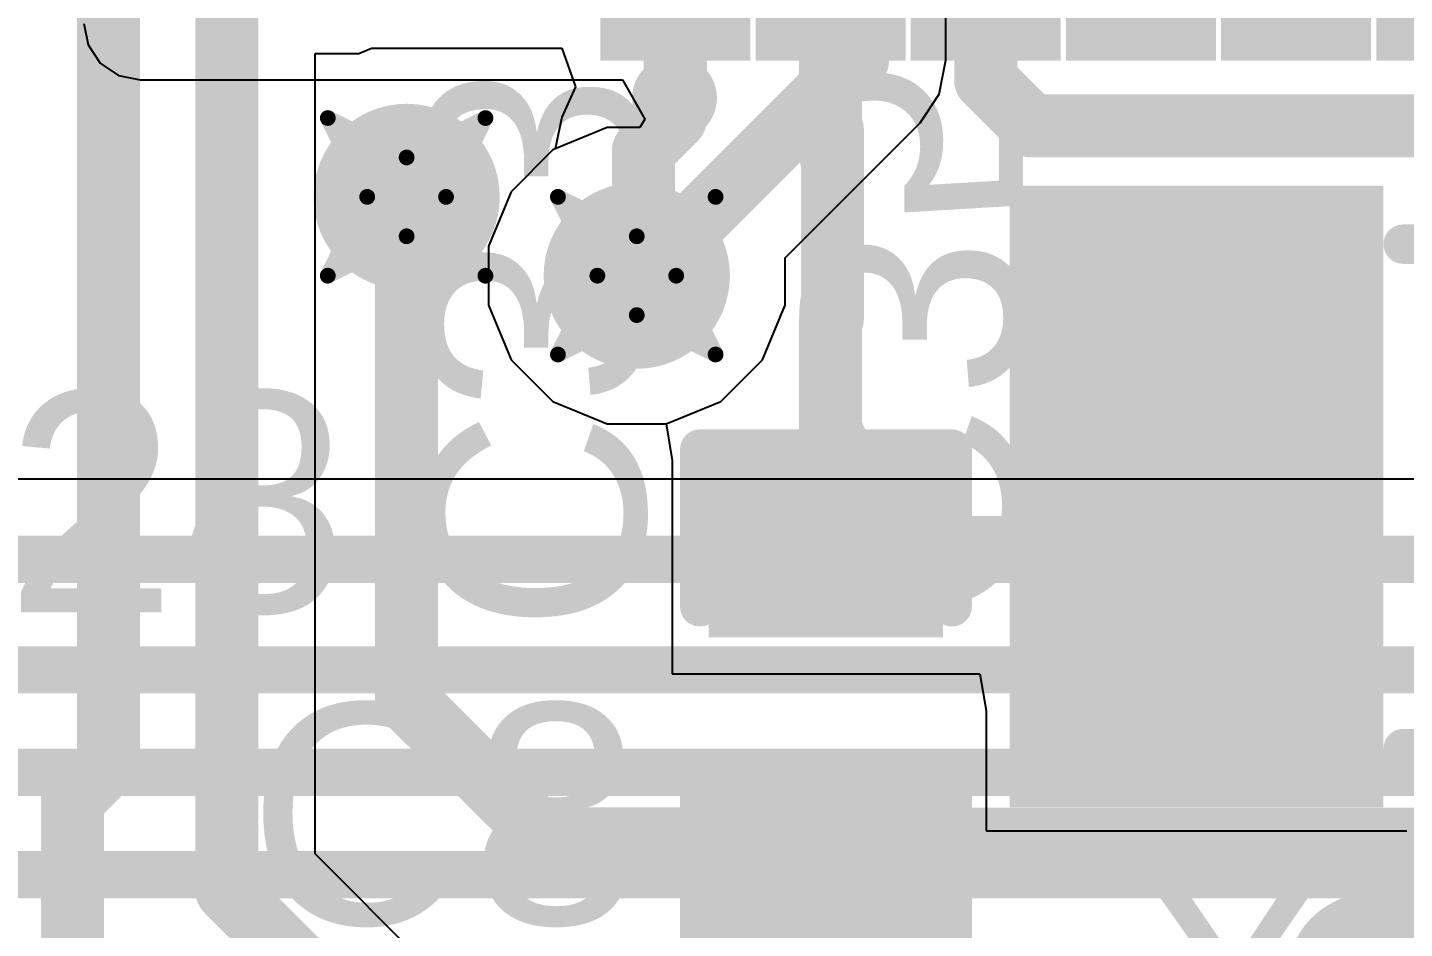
# Model space of a CAD drawing. Header units: inches. Extents: x -8 to 384, y -12 to 64.
# Drawn here: x 5.988 to 10.423, y 15.067 to 17.97 of the extents above; entities that cross this region are included whole.
import ezdxf

# ---------------------------------------------------------------- set-up
doc = ezdxf.new("R2010")
doc.units = ezdxf.units.IN
for name, color, linetype in [('Board_outline', 216, 'Continuous'), ('Bottom Layer', 5, 'Continuous'), ('Bottom Overlay', 54, 'Continuous'), ('Drill Drawing', 1, 'Continuous'), ('Top Layer', 1, 'Continuous'), ('Top Overlay', 2, 'Continuous'), ('Top Paste', 8, 'Continuous'), ('Top Solder', 216, 'Continuous'), ('Via Holes', 16, 'Continuous')]:
    doc.layers.add(name, color=color, linetype=linetype)
doc.styles.add('Arial', font='', dxfattribs={"height": 0.2})
doc.styles.add('Arial_Bold', font='', dxfattribs={"height": 0.2})
doc.styles.get('Arial').set_extended_font_data('Arial')
doc.styles.get('Arial_Bold').set_extended_font_data('Arial', bold=True)

# ---------------------------------------------------------------- blocks, each defined once
blk = doc.blocks.new('X321532768KGD2SI_26')
at = {"layer": 'Top Layer'}
for points in [[(-1.75, 0.9), (-0.75, 0.9), (-0.75, -0.9), (-1.75, -0.9)], [(0.75, 0.9), (1.75, 0.9), (1.75, -0.9), (0.75, -0.9)]]:
    blk.add_hatch(color=1, dxfattribs=at).paths.add_polyline_path(points)
at = {"layer": 'Top Paste'}
for points in [[(-1.75, 0.9), (-0.75, 0.9), (-0.75, -0.9), (-1.75, -0.9)], [(0.75, 0.9), (1.75, 0.9), (1.75, -0.9), (0.75, -0.9)]]:
    blk.add_hatch(color=8, dxfattribs=at).paths.add_polyline_path(points)
at = {"layer": 'Top Solder'}
for points in [[(-1.8516, 1.0016), (-0.6484, 1.0016), (-0.6484, -1.0016), (-1.8516, -1.0016)], [(0.6484, 1.0016), (1.8516, 1.0016), (1.8516, -1.0016), (0.6484, -1.0016)]]:
    blk.add_hatch(color=216, dxfattribs=at).paths.add_polyline_path(points)
at = {"layer": 'Top Overlay'}
for points in [[(-0.5842, 0.8128, 0.127, 0.127, 0), (0.5842, 0.8128, 0.127, 0.127, 0)], [(-0.5842, -0.8128, 0.127, 0.127, 0), (0.5842, -0.8128, 0.127, 0.127, 0)]]:
    blk.add_lwpolyline(points, format="xyseb", dxfattribs=at)
for points in [[(-0.6159, 0.8128, 0.0635, 0.0635, 1), (-0.5524, 0.8128, 0.0635, 0.0635, 1)], [(0.5524, 0.8128, 0.0635, 0.0635, 1), (0.6159, 0.8128, 0.0635, 0.0635, 1)], [(-0.6159, -0.8128, 0.0635, 0.0635, 1), (-0.5524, -0.8128, 0.0635, 0.0635, 1)], [(0.5524, -0.8128, 0.0635, 0.0635, 1), (0.6159, -0.8128, 0.0635, 0.0635, 1)]]:
    blk.add_lwpolyline(points, format="xyseb", close=True, dxfattribs=at)
blk = doc.blocks.new('32_QFN_44')
at = {"layer": 'Top Layer'}
for points in [[(-2.8001, 1.6101), (-2.8001, 1.8901), (-2.1001, 1.8901), (-2.1001, 1.6101)], [(-2.8001, 1.1099), (-2.8001, 1.3899), (-2.1001, 1.3899), (-2.1001, 1.1099)], [(-2.8001, 0.6101), (-2.8001, 0.8901), (-2.1001, 0.8901), (-2.1001, 0.6101)], [(-2.8001, 0.1099), (-2.8001, 0.3899), (-2.1001, 0.3899), (-2.1001, 0.1099)], [(-2.8001, -0.3899), (-2.8001, -0.1099), (-2.1001, -0.1099), (-2.1001, -0.3899)]]:
    blk.add_hatch(color=1, dxfattribs=at).paths.add_polyline_path(points)
at = {"layer": 'Top Paste'}
for points in [[(-2.8001, 1.6101), (-2.8001, 1.8901), (-2.1001, 1.8901), (-2.1001, 1.6101)], [(-2.8001, 1.1099), (-2.8001, 1.3899), (-2.1001, 1.3899), (-2.1001, 1.1099)], [(-2.8001, 0.6101), (-2.8001, 0.8901), (-2.1001, 0.8901), (-2.1001, 0.6101)], [(-2.8001, 0.1099), (-2.8001, 0.3899), (-2.1001, 0.3899), (-2.1001, 0.1099)], [(-2.8001, -0.3899), (-2.8001, -0.1099), (-2.1001, -0.1099), (-2.1001, -0.3899)]]:
    blk.add_hatch(color=8, dxfattribs=at).paths.add_polyline_path(points)
at = {"layer": 'Top Solder'}
for points in [[(-2.9017, 1.5085), (-2.9017, 1.9917), (-1.9985, 1.9917), (-1.9985, 1.5085)], [(-2.9017, 1.0083), (-2.9017, 1.4915), (-1.9985, 1.4915), (-1.9985, 1.0083)], [(-2.9017, 0.5085), (-2.9017, 0.9917), (-1.9985, 0.9917), (-1.9985, 0.5085)], [(-2.9017, 0.0083), (-2.9017, 0.4915), (-1.9985, 0.4915), (-1.9985, 0.0083)], [(-2.9017, -0.4915), (-2.9017, -0.0083), (-1.9985, -0.0083), (-1.9985, -0.4915)], [(-2.9017, -0.9917), (-2.9017, -0.5085), (-1.9985, -0.5085), (-1.9985, -0.9917)]]:
    blk.add_hatch(color=216, dxfattribs=at).paths.add_polyline_path(points)
at = {"layer": 'Top Overlay'}
for points in [[(-2.9495, 1.7526, 0.127, 0.127, 1), (-3.0957, 1.7526, 0.127, 0.127, 1)], [(-3.1275, 1.7526, 0.0635, 0.0635, 1), (-3.064, 1.7526, 0.0635, 0.0635, 1)], [(-2.9812, 1.7526, 0.0635, 0.0635, 1), (-2.9177, 1.7526, 0.0635, 0.0635, 1)]]:
    blk.add_lwpolyline(points, format="xyseb", close=True, dxfattribs=at)
blk = doc.blocks.new('C___0402_103')
at = {"layer": 'Top Layer'}
for points in [[(-0.6985, -0.3175), (-0.6985, 0.3175), (-0.2413, 0.3175), (-0.2413, -0.3175)], [(0.2413, -0.3175), (0.2413, 0.3175), (0.6985, 0.3175), (0.6985, -0.3175)]]:
    blk.add_hatch(color=1, dxfattribs=at).paths.add_polyline_path(points)
at = {"layer": 'Top Paste'}
for points in [[(-0.6985, -0.3175), (-0.6985, 0.3175), (-0.2413, 0.3175), (-0.2413, -0.3175)], [(0.2413, -0.3175), (0.2413, 0.3175), (0.6985, 0.3175), (0.6985, -0.3175)]]:
    blk.add_hatch(color=8, dxfattribs=at).paths.add_polyline_path(points)
at = {"layer": 'Top Solder'}
for points in [[(-0.7585, -0.3775), (-0.7585, 0.3775), (-0.1813, 0.3775), (-0.1813, -0.3775)], [(0.1813, -0.3775), (0.1813, 0.3775), (0.7585, 0.3775), (0.7585, -0.3775)]]:
    blk.add_hatch(color=216, dxfattribs=at).paths.add_polyline_path(points)
at = {"layer": 'Top Overlay'}
for points in [[(-0.7874, 0.4064, 0.127, 0.127, 0), (-0.2794, 0.4064, 0.127, 0.127, 0)], [(-0.7874, 0.4064, 0.127, 0.127, 0), (-0.7874, -0.4064, 0.127, 0.127, 0)], [(0.2794, 0.4064, 0.127, 0.127, 0), (0.7874, 0.4064, 0.127, 0.127, 0)], [(0.7874, 0.4064, 0.127, 0.127, 0), (0.7874, -0.4064, 0.127, 0.127, 0)], [(-0.7874, -0.4064, 0.127, 0.127, 0), (-0.2794, -0.4064, 0.127, 0.127, 0)], [(0.2794, -0.4064, 0.127, 0.127, 0), (0.7874, -0.4064, 0.127, 0.127, 0)]]:
    blk.add_lwpolyline(points, format="xyseb", dxfattribs=at)
for points in [[(-0.8191, 0.4064, 0.0635, 0.0635, 1), (-0.7556, 0.4064, 0.0635, 0.0635, 1)], [(-0.8191, 0.4064, 0.0635, 0.0635, 1), (-0.7556, 0.4064, 0.0635, 0.0635, 1)], [(-0.3111, 0.4064, 0.0635, 0.0635, 1), (-0.2477, 0.4064, 0.0635, 0.0635, 1)], [(0.2477, 0.4064, 0.0635, 0.0635, 1), (0.3111, 0.4064, 0.0635, 0.0635, 1)], [(0.7556, 0.4064, 0.0635, 0.0635, 1), (0.8191, 0.4064, 0.0635, 0.0635, 1)], [(0.7556, 0.4064, 0.0635, 0.0635, 1), (0.8191, 0.4064, 0.0635, 0.0635, 1)], [(-0.8191, -0.4064, 0.0635, 0.0635, 1), (-0.7556, -0.4064, 0.0635, 0.0635, 1)], [(-0.8191, -0.4064, 0.0635, 0.0635, 1), (-0.7556, -0.4064, 0.0635, 0.0635, 1)], [(-0.3111, -0.4064, 0.0635, 0.0635, 1), (-0.2477, -0.4064, 0.0635, 0.0635, 1)], [(0.2477, -0.4064, 0.0635, 0.0635, 1), (0.3111, -0.4064, 0.0635, 0.0635, 1)], [(0.7556, -0.4064, 0.0635, 0.0635, 1), (0.8191, -0.4064, 0.0635, 0.0635, 1)], [(0.7556, -0.4064, 0.0635, 0.0635, 1), (0.8191, -0.4064, 0.0635, 0.0635, 1)]]:
    blk.add_lwpolyline(points, format="xyseb", close=True, dxfattribs=at)

msp = doc.modelspace()

# ---------------------------------------------------------------- hatches: boundary and pattern name
at = {"layer": 'Bottom Layer'}
h = msp.add_hatch(color=5, dxfattribs=at)
edge = h.paths.add_edge_path()
edge.add_arc((7.2088, 17.4244), 0.3, 0, 360)
h = msp.add_hatch(color=5, dxfattribs=at)
edge = h.paths.add_edge_path()
edge.add_arc((7.9502, 17.1704), 0.3, 0, 360)
at = {"layer": 'Top Layer'}
h = msp.add_hatch(color=1, dxfattribs=at)
edge = h.paths.add_edge_path()
edge.add_arc((7.2088, 17.4244), 0.3, 0, 360)
h = msp.add_hatch(color=1, dxfattribs=at)
edge = h.paths.add_edge_path()
edge.add_arc((7.9502, 17.1704), 0.3, 0, 360)
at = {"layer": 'Via Holes'}
h = msp.add_hatch(color=7, dxfattribs=at)
edge = h.paths.add_edge_path()
edge.add_arc((7.2088, 17.4244), 0.15, 0, 360)
h = msp.add_hatch(color=7, dxfattribs=at)
edge = h.paths.add_edge_path()
edge.add_arc((7.9502, 17.1704), 0.15, 0, 360)

# ---------------------------------------------------------------- linework, layer by layer
at = {"layer": 'Board_outline'}
msp.add_lwpolyline([(37.5368, 13.3604, 0.254, 0.254, 1), (-7.4632, 13.3604, 0.254, 0.254, 1)], format="xyseb", close=True, dxfattribs=at)
at = {"layer": 'Bottom Layer'}
for p, q in [((8.9463, 17.8646), (8.9463, 18.2118)), ((6.1687, 17.9832), (6.1825, 17.9138)), ((6.1825, 17.9138), (6.2218, 17.855)), ((6.2218, 17.855), (6.2806, 17.8157)), ((8.9246, 17.7556), (8.9463, 17.8646)), ((8.9463, 17.8646), (8.9463, 17.8646)), ((6.2806, 17.8157), (6.35, 17.8019)), ((6.35, 17.8019), (7.9043, 17.8019)), ((7.9043, 17.8019), (7.9762, 17.6749)), ((8.8628, 17.6632), (8.9246, 17.7556)), ((7.9762, 17.6749), (7.9602, 17.6482)), ((8.428, 17.2283), (8.8628, 17.6632)), ((8.8628, 17.6632), (8.8628, 17.6632)), ((7.8552, 17.6482), (7.6795, 17.5755)), ((7.9602, 17.6482), (7.8552, 17.6482)), ((7.6795, 17.5755), (7.5451, 17.4411)), ((7.5451, 17.4411), (7.4724, 17.2654)), ((7.4724, 17.2654), (7.4724, 17.0754)), ((8.428, 17.0754), (8.428, 17.2283)), ((7.4724, 17.0754), (7.5451, 16.8997)), ((8.3553, 16.8997), (8.428, 17.0754)), ((7.5451, 16.8997), (7.6795, 16.7653)), ((8.2209, 16.7653), (8.3553, 16.8997)), ((7.6795, 16.7653), (7.8552, 16.6926)), ((8.0452, 16.6926), (8.2209, 16.7653)), ((7.8552, 16.6926), (8.0452, 16.6926)), ((11.7799, 16.515), (3.7592, 16.515))]:
    msp.add_line(p, q, dxfattribs=at)
for points in [[(8.6614, 17.8646, 0.2032, 0.2032, 0), (8.6614, 18.6182, 0.2032, 0.2032, 0)], [(7.9502, 17.1534, 0.2032, 0.2032, 0), (8.6614, 17.8646, 0.2032, 0.2032, 0)], [(7.9502, 17.145, 0.2032, 0.2032, 0), (7.9502, 17.1534, 0.2032, 0.2032, 0)], [(3.7592, 16.256, 0.1524, 0.1524, 0), (11.8872, 16.256, 0.1524, 0.1524, 0)], [(3.8706, 15.9004, 0.1524, 0.1524, 0), (12.2174, 15.9004, 0.1524, 0.1524, 0)], [(4.0074, 15.5702, 0.1524, 0.1524, 0), (12.446, 15.5702, 0.1524, 0.1524, 0)], [(4.1441, 15.24, 0.1524, 0.1524, 0), (12.9032, 15.24, 0.1524, 0.1524, 0)]]:
    msp.add_lwpolyline(points, format="xyseb", dxfattribs=at)
for points in [[(8.6106, 17.8646, 0.1016, 0.1016, 1), (8.7122, 17.8646, 0.1016, 0.1016, 1)], [(8.6106, 17.8646, 0.1016, 0.1016, 1), (8.7122, 17.8646, 0.1016, 0.1016, 1)], [(7.8994, 17.1534, 0.1016, 0.1016, 1), (8.001, 17.1534, 0.1016, 0.1016, 1)], [(7.8994, 17.1534, 0.1016, 0.1016, 1), (8.001, 17.1534, 0.1016, 0.1016, 1)], [(7.8994, 17.145, 0.1016, 0.1016, 1), (8.001, 17.145, 0.1016, 0.1016, 1)]]:
    msp.add_lwpolyline(points, format="xyseb", close=True, dxfattribs=at)
at = {"layer": 'Drill Drawing'}
for points in [[(6.9548, 17.6784, 0.0508, 0.0508, 0), (7.2088, 17.5514, 0.0508, 0.0508, 0)], [(6.9548, 17.6784, 0.0508, 0.0508, 0), (7.0818, 17.4244, 0.0508, 0.0508, 0)], [(7.2088, 17.5514, 0.0508, 0.0508, 0), (7.4628, 17.6784, 0.0508, 0.0508, 0)], [(7.3358, 17.4244, 0.0508, 0.0508, 0), (7.4628, 17.6784, 0.0508, 0.0508, 0)], [(6.9548, 17.1704, 0.0508, 0.0508, 0), (7.0818, 17.4244, 0.0508, 0.0508, 0)], [(7.3358, 17.4244, 0.0508, 0.0508, 0), (7.4628, 17.1704, 0.0508, 0.0508, 0)], [(7.6962, 17.4244, 0.0508, 0.0508, 0), (7.9502, 17.2974, 0.0508, 0.0508, 0)], [(7.6962, 17.4244, 0.0508, 0.0508, 0), (7.8232, 17.1704, 0.0508, 0.0508, 0)], [(7.9502, 17.2974, 0.0508, 0.0508, 0), (8.2042, 17.4244, 0.0508, 0.0508, 0)], [(8.0772, 17.1704, 0.0508, 0.0508, 0), (8.2042, 17.4244, 0.0508, 0.0508, 0)], [(6.9548, 17.1704, 0.0508, 0.0508, 0), (7.2088, 17.2974, 0.0508, 0.0508, 0)], [(7.2088, 17.2974, 0.0508, 0.0508, 0), (7.4628, 17.1704, 0.0508, 0.0508, 0)], [(7.6962, 16.9164, 0.0508, 0.0508, 0), (7.8232, 17.1704, 0.0508, 0.0508, 0)], [(8.0772, 17.1704, 0.0508, 0.0508, 0), (8.2042, 16.9164, 0.0508, 0.0508, 0)], [(7.6962, 16.9164, 0.0508, 0.0508, 0), (7.9502, 17.0434, 0.0508, 0.0508, 0)], [(7.9502, 17.0434, 0.0508, 0.0508, 0), (8.2042, 16.9164, 0.0508, 0.0508, 0)]]:
    msp.add_lwpolyline(points, format="xyseb", dxfattribs=at)
for points in [[(6.9421, 17.6784, 0.0254, 0.0254, 1), (6.9675, 17.6784, 0.0254, 0.0254, 1)], [(6.9421, 17.6784, 0.0254, 0.0254, 1), (6.9675, 17.6784, 0.0254, 0.0254, 1)], [(7.4501, 17.6784, 0.0254, 0.0254, 1), (7.4755, 17.6784, 0.0254, 0.0254, 1)], [(7.4501, 17.6784, 0.0254, 0.0254, 1), (7.4755, 17.6784, 0.0254, 0.0254, 1)], [(7.1961, 17.5514, 0.0254, 0.0254, 1), (7.2215, 17.5514, 0.0254, 0.0254, 1)], [(7.1961, 17.5514, 0.0254, 0.0254, 1), (7.2215, 17.5514, 0.0254, 0.0254, 1)], [(7.0691, 17.4244, 0.0254, 0.0254, 1), (7.0945, 17.4244, 0.0254, 0.0254, 1)], [(7.0691, 17.4244, 0.0254, 0.0254, 1), (7.0945, 17.4244, 0.0254, 0.0254, 1)], [(7.3231, 17.4244, 0.0254, 0.0254, 1), (7.3485, 17.4244, 0.0254, 0.0254, 1)], [(7.3231, 17.4244, 0.0254, 0.0254, 1), (7.3485, 17.4244, 0.0254, 0.0254, 1)], [(7.6835, 17.4244, 0.0254, 0.0254, 1), (7.7089, 17.4244, 0.0254, 0.0254, 1)], [(7.6835, 17.4244, 0.0254, 0.0254, 1), (7.7089, 17.4244, 0.0254, 0.0254, 1)], [(8.1915, 17.4244, 0.0254, 0.0254, 1), (8.2169, 17.4244, 0.0254, 0.0254, 1)], [(8.1915, 17.4244, 0.0254, 0.0254, 1), (8.2169, 17.4244, 0.0254, 0.0254, 1)], [(7.1961, 17.2974, 0.0254, 0.0254, 1), (7.2215, 17.2974, 0.0254, 0.0254, 1)], [(7.1961, 17.2974, 0.0254, 0.0254, 1), (7.2215, 17.2974, 0.0254, 0.0254, 1)], [(7.9375, 17.2974, 0.0254, 0.0254, 1), (7.9629, 17.2974, 0.0254, 0.0254, 1)], [(7.9375, 17.2974, 0.0254, 0.0254, 1), (7.9629, 17.2974, 0.0254, 0.0254, 1)], [(6.9421, 17.1704, 0.0254, 0.0254, 1), (6.9675, 17.1704, 0.0254, 0.0254, 1)], [(6.9421, 17.1704, 0.0254, 0.0254, 1), (6.9675, 17.1704, 0.0254, 0.0254, 1)], [(7.4501, 17.1704, 0.0254, 0.0254, 1), (7.4755, 17.1704, 0.0254, 0.0254, 1)], [(7.4501, 17.1704, 0.0254, 0.0254, 1), (7.4755, 17.1704, 0.0254, 0.0254, 1)], [(7.8105, 17.1704, 0.0254, 0.0254, 1), (7.8359, 17.1704, 0.0254, 0.0254, 1)], [(7.8105, 17.1704, 0.0254, 0.0254, 1), (7.8359, 17.1704, 0.0254, 0.0254, 1)], [(8.0645, 17.1704, 0.0254, 0.0254, 1), (8.0899, 17.1704, 0.0254, 0.0254, 1)], [(8.0645, 17.1704, 0.0254, 0.0254, 1), (8.0899, 17.1704, 0.0254, 0.0254, 1)], [(7.9375, 17.0434, 0.0254, 0.0254, 1), (7.9629, 17.0434, 0.0254, 0.0254, 1)], [(7.9375, 17.0434, 0.0254, 0.0254, 1), (7.9629, 17.0434, 0.0254, 0.0254, 1)], [(7.6835, 16.9164, 0.0254, 0.0254, 1), (7.7089, 16.9164, 0.0254, 0.0254, 1)], [(7.6835, 16.9164, 0.0254, 0.0254, 1), (7.7089, 16.9164, 0.0254, 0.0254, 1)], [(8.1915, 16.9164, 0.0254, 0.0254, 1), (8.2169, 16.9164, 0.0254, 0.0254, 1)], [(8.1915, 16.9164, 0.0254, 0.0254, 1), (8.2169, 16.9164, 0.0254, 0.0254, 1)]]:
    msp.add_lwpolyline(points, format="xyseb", close=True, dxfattribs=at)
at = {"layer": 'Top Layer'}
for p, q in [((6.9143, 15.3072), (6.9143, 17.8864)), ((6.9143, 17.8864), (7.0546, 17.8864)), ((7.0546, 17.8864), (7.096, 17.9035)), ((7.096, 17.9035), (7.7089, 17.9035)), ((7.7089, 17.9035), (7.7526, 17.7788)), ((7.7526, 17.7788), (7.7083, 17.6817)), ((7.7083, 17.6817), (7.6878, 17.5789)), ((7.6795, 17.5755), (7.5451, 17.4411)), ((7.6878, 17.5789), (7.6795, 17.5755)), ((7.5451, 17.4411), (7.4724, 17.2654)), ((7.4724, 17.2654), (7.4724, 17.0754)), ((7.4724, 17.0754), (7.5451, 16.8997)), ((7.5451, 16.8997), (7.6795, 16.7653)), ((7.6795, 16.7653), (7.8552, 16.6926)), ((7.8552, 16.6926), (8.0452, 16.6926)), ((8.0452, 16.6926), (8.0645, 16.5753)), ((8.0645, 16.5753), (8.0645, 15.8877)), ((8.0645, 15.8877), (9.0551, 15.8877)), ((9.0551, 15.8877), (9.0758, 15.7693)), ((9.0758, 15.7693), (9.0758, 15.3814)), ((9.0758, 15.3814), (10.4314, 15.3814)), ((7.4923, 14.7292), (6.9143, 15.3072))]:
    msp.add_line(p, q, dxfattribs=at)
for points in [[(8.0744, 17.6756, 0.2032, 0.2032, 0), (8.0744, 18.3154, 0.2032, 0.2032, 0)], [(8.5745, 17.6449, 0.2032, 0.2032, 0), (8.5745, 18.3154, 0.2032, 0.2032, 0)], [(9.0744, 17.8007, 0.2032, 0.2032, 0), (9.0744, 18.3154, 0.2032, 0.2032, 0)], [(6.2484, 15.5956, 0.2032, 0.2032, 0), (6.2484, 18.2198, 0.2032, 0.2032, 0)], [(6.6294, 15.1892, 0.2032, 0.2032, 0), (6.6294, 18.1864, 0.2032, 0.2032, 0)], [(9.0744, 17.8007, 0.2032, 0.2032, 0), (9.2221, 17.653, 0.2032, 0.2032, 0)], [(7.9715, 17.5727, 0.2032, 0.2032, 0), (8.0744, 17.6756, 0.2032, 0.2032, 0)], [(8.5745, 17.6449, 0.2032, 0.2032, 0), (8.5804, 17.639, 0.2032, 0.2032, 0)], [(9.2221, 17.653, 0.2032, 0.2032, 0), (11.049, 17.653, 0.2032, 0.2032, 0)], [(8.5804, 17.033, 0.2032, 0.2032, 0), (8.5804, 17.639, 0.2032, 0.2032, 0)], [(7.9715, 17.1663, 0.2032, 0.2032, 0), (7.9715, 17.5727, 0.2032, 0.2032, 0)], [(7.2088, 15.8036, 0.2032, 0.2032, 0), (7.2088, 17.4244, 0.2032, 0.2032, 0)], [(7.9502, 17.145, 0.2032, 0.2032, 0), (7.9715, 17.1663, 0.2032, 0.2032, 0)], [(8.5745, 17.0271, 0.2032, 0.2032, 0), (8.5804, 17.033, 0.2032, 0.2032, 0)], [(8.5745, 16.2941, 0.2032, 0.2032, 0), (8.5745, 17.0271, 0.2032, 0.2032, 0)], [(8.5598, 16.2941, 0.2032, 0.2032, 0), (8.5745, 16.2941, 0.2032, 0.2032, 0)], [(8.5745, 16.2941, 0.2032, 0.2032, 0), (9.5885, 16.2941, 0.2032, 0.2032, 0)], [(7.2088, 15.8036, 0.2032, 0.2032, 0), (7.6564, 15.356, 0.2032, 0.2032, 0)], [(6.132, 15.4792, 0.2032, 0.2032, 0), (6.2484, 15.5956, 0.2032, 0.2032, 0)], [(6.132, 12.4518, 0.2032, 0.2032, 0), (6.132, 15.4792, 0.2032, 0.2032, 0)], [(7.6564, 15.356, 0.2032, 0.2032, 0), (8.5598, 15.356, 0.2032, 0.2032, 0)], [(8.5598, 15.3543, 0.2032, 0.2032, 0), (13.2969, 15.3543, 0.2032, 0.2032, 0)], [(6.6294, 15.1892, 0.2032, 0.2032, 0), (7.2908, 14.5278, 0.2032, 0.2032, 0)]]:
    msp.add_lwpolyline(points, format="xyseb", dxfattribs=at)
for points in [[(9.0236, 17.8007, 0.1016, 0.1016, 1), (9.1252, 17.8007, 0.1016, 0.1016, 1)], [(9.0236, 17.8007, 0.1016, 0.1016, 1), (9.1252, 17.8007, 0.1016, 0.1016, 1)], [(8.0236, 17.6756, 0.1016, 0.1016, 1), (8.1252, 17.6756, 0.1016, 0.1016, 1)], [(8.0236, 17.6756, 0.1016, 0.1016, 1), (8.1252, 17.6756, 0.1016, 0.1016, 1)], [(8.5237, 17.6449, 0.1016, 0.1016, 1), (8.6253, 17.6449, 0.1016, 0.1016, 1)], [(8.5237, 17.6449, 0.1016, 0.1016, 1), (8.6253, 17.6449, 0.1016, 0.1016, 1)], [(9.1713, 17.653, 0.1016, 0.1016, 1), (9.2729, 17.653, 0.1016, 0.1016, 1)], [(9.1713, 17.653, 0.1016, 0.1016, 1), (9.2729, 17.653, 0.1016, 0.1016, 1)], [(8.5296, 17.639, 0.1016, 0.1016, 1), (8.6312, 17.639, 0.1016, 0.1016, 1)], [(8.5296, 17.639, 0.1016, 0.1016, 1), (8.6312, 17.639, 0.1016, 0.1016, 1)], [(7.9207, 17.5727, 0.1016, 0.1016, 1), (8.0223, 17.5727, 0.1016, 0.1016, 1)], [(7.9207, 17.5727, 0.1016, 0.1016, 1), (8.0223, 17.5727, 0.1016, 0.1016, 1)], [(7.158, 17.4244, 0.1016, 0.1016, 1), (7.2596, 17.4244, 0.1016, 0.1016, 1)], [(7.9207, 17.1663, 0.1016, 0.1016, 1), (8.0223, 17.1663, 0.1016, 0.1016, 1)], [(7.9207, 17.1663, 0.1016, 0.1016, 1), (8.0223, 17.1663, 0.1016, 0.1016, 1)], [(7.8994, 17.145, 0.1016, 0.1016, 1), (8.001, 17.145, 0.1016, 0.1016, 1)], [(8.5237, 17.0271, 0.1016, 0.1016, 1), (8.6253, 17.0271, 0.1016, 0.1016, 1)], [(8.5237, 17.0271, 0.1016, 0.1016, 1), (8.6253, 17.0271, 0.1016, 0.1016, 1)], [(8.5296, 17.033, 0.1016, 0.1016, 1), (8.6312, 17.033, 0.1016, 0.1016, 1)], [(8.5296, 17.033, 0.1016, 0.1016, 1), (8.6312, 17.033, 0.1016, 0.1016, 1)], [(8.509, 16.2941, 0.1016, 0.1016, 1), (8.6106, 16.2941, 0.1016, 0.1016, 1)], [(8.5237, 16.2941, 0.1016, 0.1016, 1), (8.6253, 16.2941, 0.1016, 0.1016, 1)], [(8.5237, 16.2941, 0.1016, 0.1016, 1), (8.6253, 16.2941, 0.1016, 0.1016, 1)], [(8.5237, 16.2941, 0.1016, 0.1016, 1), (8.6253, 16.2941, 0.1016, 0.1016, 1)], [(9.5377, 16.2941, 0.1016, 0.1016, 1), (9.6393, 16.2941, 0.1016, 0.1016, 1)], [(7.158, 15.8036, 0.1016, 0.1016, 1), (7.2596, 15.8036, 0.1016, 0.1016, 1)], [(7.158, 15.8036, 0.1016, 0.1016, 1), (7.2596, 15.8036, 0.1016, 0.1016, 1)], [(6.1976, 15.5956, 0.1016, 0.1016, 1), (6.2992, 15.5956, 0.1016, 0.1016, 1)], [(6.1976, 15.5956, 0.1016, 0.1016, 1), (6.2992, 15.5956, 0.1016, 0.1016, 1)], [(6.0812, 15.4792, 0.1016, 0.1016, 1), (6.1828, 15.4792, 0.1016, 0.1016, 1)], [(6.0812, 15.4792, 0.1016, 0.1016, 1), (6.1828, 15.4792, 0.1016, 0.1016, 1)], [(7.6056, 15.356, 0.1016, 0.1016, 1), (7.7072, 15.356, 0.1016, 0.1016, 1)], [(7.6056, 15.356, 0.1016, 0.1016, 1), (7.7072, 15.356, 0.1016, 0.1016, 1)], [(8.509, 15.356, 0.1016, 0.1016, 1), (8.6106, 15.356, 0.1016, 0.1016, 1)], [(8.509, 15.3543, 0.1016, 0.1016, 1), (8.6106, 15.3543, 0.1016, 0.1016, 1)], [(6.5786, 15.1892, 0.1016, 0.1016, 1), (6.6802, 15.1892, 0.1016, 0.1016, 1)], [(6.5786, 15.1892, 0.1016, 0.1016, 1), (6.6802, 15.1892, 0.1016, 0.1016, 1)]]:
    msp.add_lwpolyline(points, format="xyseb", close=True, dxfattribs=at)

# ---------------------------------------------------------------- block references
at = {"rotation": 90}
for name, p in [('32_QFN_44', (9.8245, 20.7655)), ('C___0402_103', (8.5598, 15.8242))]:
    msp.add_blockref(name, p, dxfattribs=at)
msp.add_blockref('X321532768KGD2SI_26', (11.0036, 16.4592))

# ---------------------------------------------------------------- texts
at = {"layer": 'Bottom Overlay', "style": 'Arial', "text_generation_flag": 2}
for s, p in [('C33', (7.2645, 16.0192)), ('C35', (8.4837, 16.0446))]:
    msp.add_text(s, height=0.7112, rotation=270, dxfattribs=at).set_placement(p)
at = {"layer": 'Bottom Overlay', "style": 'Arial_Bold', "text_generation_flag": 2}
msp.add_text('SB2', height=1.143, dxfattribs=at).set_placement((13.0657, 14.0362))
at = {"layer": 'Top Overlay', "style": 'Arial'}
for s, p in [('C28', (5.1988, 16.0861)), ('C8', (6.6965, 15.0807)), ('X4', (9.5421, 14.5289))]:
    msp.add_text(s, height=0.7112, dxfattribs=at).set_placement(p)

doc.saveas('drawing.dxf')
